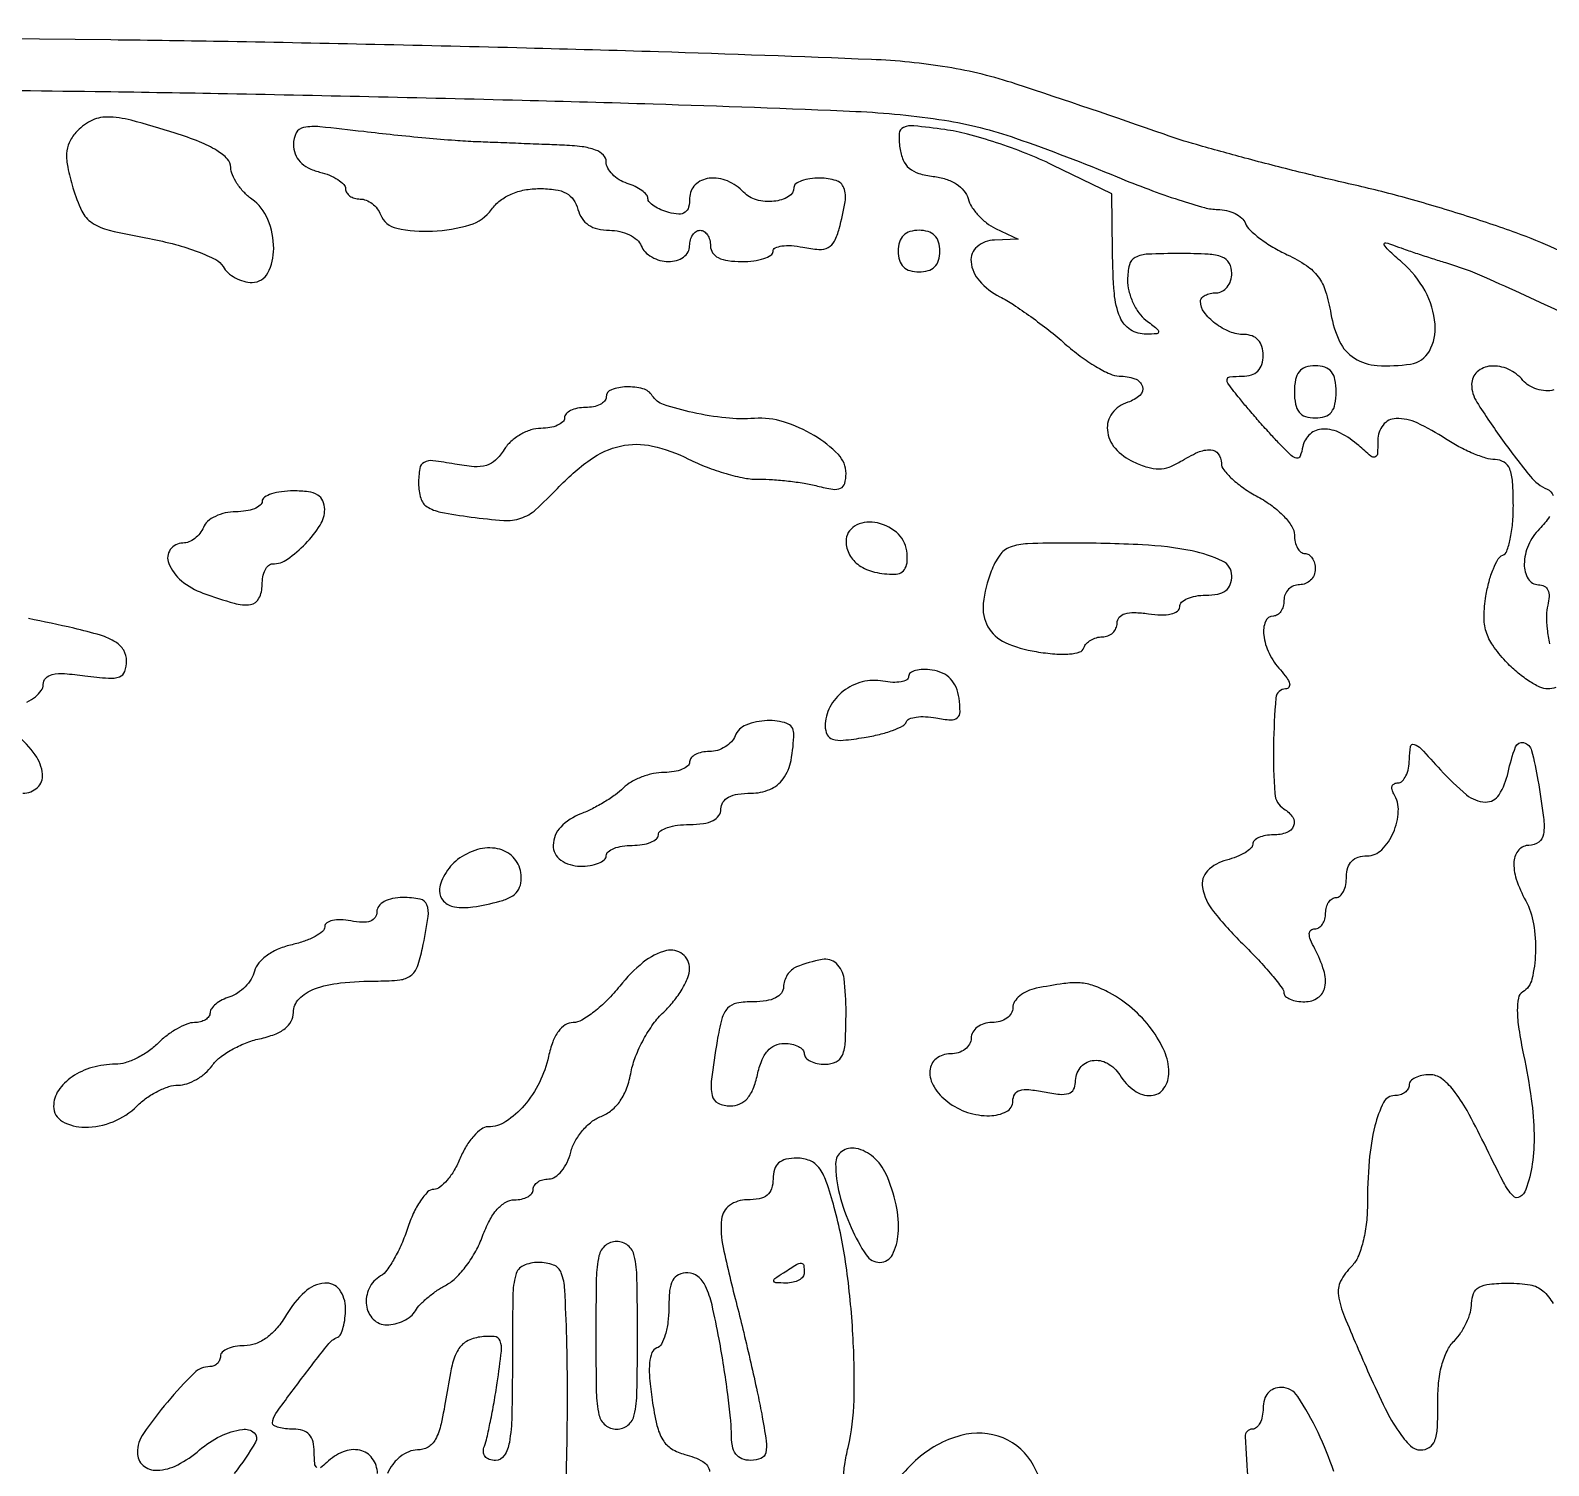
# Model space of a CAD drawing. Extents: x 0 to 525, y 1 to 407.
# Drawn here: x 233.8 to 379.4, y 153.5 to 291.2 of the extents above; entities that cross this region are included whole.
import ezdxf

# ---------------------------------------------------------------- set-up
doc = ezdxf.new("R2010")
doc.units = 0

msp = doc.modelspace()

# ---------------------------------------------------------------- linework, layer by layer
for points in [[(387.405308, 266.794392, -0.000059), (383.391954, 268.65195, -0.000098), (380, 270.223187, 0.022364), (376.286139, 271.746628, 0.009445), (371.178125, 273.471527, 0.009323), (365.643577, 275.111814, 0.01202), (360.5, 276.400227, -0.00521), (355.465707, 277.588636, -0.004651), (350.2625, 278.925767, -0.004669), (345.60887, 280.214587, -0.014421), (342.5, 281.204807, 0.004712), (328.308874, 286.030314, 0.039206), (321.715152, 287.643746, 0.030393), (314.440123, 288.379844, 0.002143), (294, 289.11162, 0.001461), (281.339931, 289.47353, 0.000971), (266.821875, 289.817888, 0.000978), (252.730026, 290.097179, 0.001912), (241.5, 290.254837), (217.5, 290.5)], [(223.452044, 285.587777, 0.001685), (240, 285.318197, -0.001513), (251.778953, 285.130361, -0.000825), (266.234375, 284.832234, -0.000822), (280.927007, 284.480801, -0.001306), (293.5, 284.126516, -0.003155), (312.929268, 283.405501, -0.02819), (321.427321, 282.554854, -0.0449), (328.25315, 280.841918, -0.014506), (338, 277.121656, 0.009217), (341.028615, 275.928817, 0.011004), (343.926385, 274.920822, 0.009843), (346.393736, 274.176283, 0.06805), (347.643011, 274.003429, -0.05801), (348.50086, 273.902174, -0.058898), (349.307841, 273.606653, -0.064932), (349.94606, 273.171539, -0.119648), (350.301181, 272.657518, 0.114099), (350.72285, 272.032651, 0.026995), (351.694573, 271.220831, 0.026403), (352.941762, 270.38719, 0.023342), (354.321229, 269.651857, -0.03568), (356.162607, 268.611215, -0.087469), (357.285959, 267.543058, -0.085013), (357.994584, 266.13574, -0.032381), (358.501487, 263.991197, 0.068303), (359.333608, 261.33659, 0.142921), (360.754875, 259.72937, 0.12746), (362.941103, 259.030867, 0.049117), (366.148287, 259.16712, 0.236587), (367.951274, 260.414542, 0.147277), (368.49471, 262.983461, 0.104233), (367.534412, 266.181654, 0.089398), (365.326945, 268.924117, -0.007482), (364.025872, 270.087779, -0.091265), (363.626214, 270.61999, -0.618414), (363.75982, 270.797346, -0.04876), (364.5, 270.584529, 0.009151), (365.476712, 270.217885, 0.003922), (366.79375, 269.762402, 0.003879), (368.205044, 269.298846, 0.005105), (369.5, 268.89913, -0.0324), (373.21729, 267.525507, -0.004148), (380.966651, 263.999286, -0.005205)], [(380.072501, 228.147848, -0.096384), (379.312651, 228, -0.112808), (378.538007, 228.177025, -0.033071), (377.469199, 228.782547, -0.031385), (376.321977, 229.644432, -0.029088), (375.26044, 230.663989, -0.034129), (374.028846, 232.189555, -0.079466), (373.388643, 233.506971, -0.079562), (373.191704, 234.957348, -0.034275), (373.372193, 236.90613, -0.02454), (373.669461, 238.301203, -0.032385), (374.082955, 239.533425, -0.033883), (374.543911, 240.472647, -0.183276), (374.976424, 240.825475, 0.231288), (375.374458, 241.216357, 0.032005), (375.699324, 242.363837, 0.031287), (375.925452, 243.866645, 0.021702), (376, 245.583333, 0.015603), (375.928495, 247.874081, 0.078745), (375.65057, 249.119422, 0.162638), (375.109646, 249.762686, 0.137198), (374.25, 250.006589, -0.074786), (373.375367, 250.141516, -0.023752), (372.132812, 250.594872, -0.023115), (370.777037, 251.239061, -0.023796), (369.5, 252, 0.037247), (366.789328, 253.518001, 0.115478), (364.750648, 253.94422, 0.224749), (363.506976, 253.318738, 0.167196), (363, 251.845012, -0.015039), (362.960652, 250.537107, -0.321363), (362.729843, 250.252867, -0.245324), (362.327041, 250.340515, -0.010041), (361.171259, 251.345012, 0.0662), (359.426137, 252.547533, 0.122287), (357.758136, 252.934185, 0.176692), (356.498324, 252.452266, 0.167905), (355.811841, 251.261484, -0.041353), (355.554068, 250.340523, -0.355039), (355.211141, 250.138252, -0.156447), (354.694448, 250.394105, -0.009924), (353.488516, 251.611199, -0.00614), (352.600901, 252.566544, -0.003721), (351.572939, 253.717658, -0.003728), (350.569546, 254.875527, -0.006552), (349.759787, 255.849715, -0.007613), (348.667498, 257.242231, -0.193791), (348.542652, 257.698489, -0.357681), (348.804201, 257.951117, -0.020265), (350.009787, 258, 0.073012), (350.877, 258.127313, 0.12472), (351.501223, 258.501229, 0.124282), (351.873455, 259.128378, 0.072213), (352, 260, 0.071699), (351.879149, 260.838435, 0.112093), (351.525, 261.472222, 0.120036), (350.952652, 261.862992, 0.090275), (350.2, 262, -0.096503), (348.805514, 262.271675, -0.066662), (347.404453, 263.070059, -0.070561), (346.350864, 264.137576, -0.160852), (346, 265.2, -0.181063), (346.114323, 265.505352, -0.091341), (346.440625, 265.765, -0.071292), (346.926058, 265.940885, -0.051363), (347.5, 266, 0.124838), (348.072066, 266.145092, 0.100781), (348.559375, 266.553606, 0.090376), (348.88687, 267.164671, 0.078089), (349, 267.884615, 0.126642), (348.751714, 268.84916, 0.178473), (348.086735, 269.425, 0.078289), (346.741872, 269.703498, 0.011985), (344, 269.769231, 0.010283), (340.95114, 269.706521, 0.107008), (339.745173, 269.393012, 0.217664), (339.177851, 268.683676, 0.06157), (339, 267.244858, 0.060494), (339.129209, 266.180817, 0.046201), (339.514063, 265.071791, 0.047256), (340.079874, 264.085399, 0.076714), (340.75, 263.392046, -0.006842), (341.822075, 262.554858, -0.215958), (341.969635, 262.263459, -0.403678), (341.808262, 262.08094, -0.015166), (340.809017, 262.031803, -0.147326), (339.280379, 262.461032, -0.155088), (338.280119, 263.656372, -0.077594), (337.733624, 265.947223, -0.017376), (337.554217, 269.971292), (337.5, 275.5), (331.803628, 278.26178, 0.019266), (329.283174, 279.365986, 0.01421), (326.416805, 280.399211, 0.014406), (323.647582, 281.221778, 0.030938), (321.464668, 281.659897, 0.007889), (318.511334, 282.01732, 0.123933), (317.513957, 281.874785, 0.288669), (317.10333, 281.29982, 0.049674), (317.161039, 279.898117, 0.06412), (317.479756, 278.739662, 0.117838), (318.053823, 277.954198, 0.104624), (318.973642, 277.455786, 0.04359), (320.363863, 277.17259, -0.048542), (321.568601, 276.914753, -0.065479), (322.576669, 276.441874, -0.076341), (323.30781, 275.798311, -0.110662), (323.70066, 275.036675, 0.079257), (324.038442, 274.26785, 0.043386), (324.670111, 273.452036, 0.041873), (325.474113, 272.715662, 0.051866), (326.336798, 272.181764), (328.5, 271.135361), (326.25, 271.06768, 0.170365), (324.575878, 270.423044, 0.244028), (323.986921, 268.978123, 0.161927), (324.792297, 267.138832, 0.090072), (326.75, 265.627758, -0.025977), (328.049358, 264.867091, -0.010869), (329.720312, 263.715796, -0.010719), (331.458629, 262.40394, -0.01368), (333, 261.118051, 0.021616), (334.464044, 259.93556, 0.02439), (335.968601, 258.933797, 0.024648), (337.316678, 258.215859, 0.108075), (338.190983, 258.015973, -0.080757), (339.697423, 257.756438, -0.23471), (340.418337, 257.024703, -0.299818), (340.18488, 256.166843, -0.10417), (339.014521, 255.504609, 0.154171), (337.52426, 254.45578, 0.189498), (337.062403, 252.831558, 0.157134), (337.818781, 251.087614, 0.105974), (339.574094, 249.784287, 0.032896), (340.929801, 249.271271, 0.075334), (342.007926, 249.11317, 0.085645), (342.996545, 249.288631, 0.05298), (344.060525, 249.805726, -0.034389), (345.748197, 250.704819, -0.115095), (346.970975, 250.941969, -0.227706), (347.703573, 250.555535, -0.160771), (348, 249.657471, 0.170338), (348.224508, 249.017585, 0.037773), (349.028125, 248.155627, 0.035122), (350.160068, 247.250176, 0.027625), (351.5, 246.430067, -0.035015), (352.862897, 245.567987, -0.043376), (353.990538, 244.577575, -0.049338), (354.76077, 243.594925, -0.142505), (355, 242.772596, 0.05446), (355.074079, 242.094484, 0.074139), (355.29375, 241.5207, 0.093748), (355.618441, 241.135672, 0.172496), (356, 241, -0.148195), (356.381354, 240.884432, -0.098894), (356.70625, 240.559375, -0.082425), (356.925306, 240.073457, -0.064853), (357, 239.5, -0.099038), (356.885486, 238.927543, -0.097945), (356.559375, 238.440625, -0.097945), (356.072457, 238.114514, -0.099038), (355.5, 238, 0.099038), (354.927543, 237.885486, 0.097945), (354.440625, 237.559375, 0.097945), (354.114514, 237.072457, 0.099038), (354, 236.5, -0.064853), (353.925306, 235.926543, -0.082425), (353.70625, 235.440625, -0.098894), (353.381354, 235.115568, -0.148195), (353, 235, 0.305352), (352.224792, 234.477896, 0.128537), (352.054316, 233.170722, 0.082293), (352.576457, 231.422292, 0.070402), (353.654988, 229.828741, -0.027832), (354.260401, 229.079949, -0.089583), (354.535452, 228.504062, -0.231882), (354.469102, 228.156856, -0.235796), (354.154988, 228, 0.388778), (353.229386, 227.152141, 0.018537), (352.998192, 222.582139, 0.019784), (353.118652, 217.965533, 0.242485), (354, 216.5, -0.106542), (354.835804, 215.696237, -0.248207), (354.925046, 214.858081, -0.21455), (354.264012, 214.22017, -0.086441), (353, 214, 0.042643), (352.234324, 213.93458, 0.062301), (351.5875, 213.738095, 0.081793), (351.149179, 213.449305, 0.209225), (351, 213.108408, -0.208396), (350.831931, 212.722675, -0.050787), (350.265625, 212.294405, -0.043524), (349.457251, 211.894893, -0.031538), (348.5, 211.589356, 0.136365), (346.673783, 210.551084, 0.247317), (346.182472, 208.950745, 0.122196), (347.228712, 206.670798, 0.029822), (350.016827, 203.574245, -0.009768), (351.542809, 202.010331, -0.013943), (352.829943, 200.559558, -0.009817), (353.832055, 199.315721, -0.166141), (354, 198.824245, 0.221732), (354.147141, 198.508758, 0.076921), (354.5875, 198.242122, 0.058493), (355.23417, 198.060321, 0.039322), (356, 198, 0.151358), (357.263499, 198.391451, 0.197956), (357.918769, 199.393649, 0.122768), (357.828587, 200.999207, 0.04778), (356.964816, 203.065741, -0.024465), (356.545821, 203.950055, -0.098707), (356.429632, 204.532871, -0.223915), (356.585661, 204.863812, -0.174147), (356.964816, 205, 0.143424), (357.359575, 205.115614, 0.099557), (357.695915, 205.440625, 0.084069), (357.922536, 205.926627, 0.067246), (358, 206.5, -0.064853), (358.074694, 207.073457, -0.082425), (358.29375, 207.559375, -0.098894), (358.618646, 207.884432, -0.148195), (359, 208, 0.191087), (359.381882, 208.151477, 0.088204), (359.70625, 208.5875, 0.068025), (359.926307, 209.234582, 0.048028), (360, 210, -0.072175), (360.126265, 210.870152, -0.123728), (360.497618, 211.497596, -0.124577), (361.11936, 211.872238, -0.07374), (361.980948, 212, 0.199337), (363.381806, 212.581596, 0.094748), (364.496015, 214.228425, 0.089394), (364.967588, 216.264576, 0.151863), (364.535126, 217.943165, -0.076964), (364.364298, 218.34727, -0.154458), (364.384918, 218.689555, -0.186151), (364.58978, 218.916294, -0.117525), (364.940983, 219, 0.199103), (365.34792, 219.168734, 0.08373), (365.697525, 219.660937, 0.06443), (365.940209, 220.388768, 0.045064), (366.029313, 221.25, -0.037529), (366.137434, 222.474779, -0.461921), (366.490923, 222.687767, -0.122979), (367.13242, 222.27849, -0.005003), (369.015217, 220.25, 0.033922), (371.516745, 217.84937, 0.16612), (373.319458, 217.154791, 0.270311), (374.630706, 217.853305, 0.084479), (375.5, 220, -0.031695), (376.199979, 222.438177, -0.389152), (376.985635, 222.852824, -0.270806), (377.753827, 222.084401, -0.023132), (378.358152, 219.25, -0.007659), (378.894289, 215.665986, -0.067508), (378.891668, 214.06767, -0.20447), (378.433423, 213.302909, -0.158196), (377.5, 213, 0.213677), (376.512319, 212.557717, 0.168867), (376.05794, 211.465309, 0.095727), (376.283344, 209.75816, 0.043569), (377.18283, 207.684259, -0.083295), (377.937867, 205.480697, -0.049205), (378.120547, 202.698672, -0.04945), (377.786239, 200.172619, -0.199283), (376.896132, 198.935806, 0.209), (376.487097, 198.344484, 0.051842), (376.37939, 197.144208, 0.035221), (376.528907, 195.379161, 0.012657), (376.981266, 192.89653, -0.015896), (377.723069, 188.670325, -0.03153), (377.99119, 185.280249, -0.039326), (377.81366, 182.453687, -0.053294), (377.186554, 179.975267, -0.166893), (376.613893, 179.274378, -0.36309), (375.972892, 179.365735, -0.064351), (375.05335, 180.697994, -0.005485), (373.187941, 184.419638, 0.012749), (371.556376, 187.560021, 0.041005), (370.25357, 189.520089, 0.066692), (369.102896, 190.633682, 0.160312), (367.989741, 191, 0.048285), (367.228261, 190.926291, 0.068285), (366.584486, 190.70625, 0.088467), (366.150784, 190.381865, 0.190282), (366, 190, -0.136381), (365.894014, 189.61866, -0.100289), (365.596094, 189.29375, -0.086487), (365.150474, 189.075045, -0.071046), (364.625, 189, 0.284755), (363.552573, 188.335347, 0.054394), (362.724967, 186.085338, 0.040579), (362.174941, 182.734006, 0.020392), (362, 178.446429, -0.029307), (361.893697, 176.634385, -0.033946), (361.575726, 174.935845, -0.03727), (361.097713, 173.528513, -0.09616), (360.5, 172.642857, 0.076562), (359.436236, 171.191735, 0.16134), (359.216522, 169.828742, 0.0594), (359.80109, 167.786316, 0.004075), (362.178246, 162.25, 0.012252), (363.713853, 158.973066, 0.033203), (365.008678, 156.758623, 0.047287), (366.132097, 155.397434, 0.199147), (367.090363, 155, 0.139333), (367.936718, 155.24052, 0.165719), (368.46187, 155.878657, 0.078718), (368.717227, 157.119178, 0.015255), (368.752555, 159.414339, -0.026904), (368.829782, 161.41001, -0.040951), (369.130488, 163.117435, -0.048572), (369.638027, 164.493928, -0.083966), (370.34291, 165.485768, 0.050154), (370.977195, 166.261884, 0.038029), (371.51323, 167.222605, 0.03896), (371.880203, 168.212458, 0.069397), (372, 169.071429, -0.096124), (372.185233, 170.026034, -0.173744), (372.70831, 170.61363, -0.102857), (373.714017, 170.918542, -0.022349), (375.535537, 171, -0.039881), (377.620971, 170.833395, -0.137447), (378.840917, 170.270025, -0.099581), (379.804873, 169.044472, -0.015676)], [(379.889515, 256.681358, -0.078533), (379.108765, 256.603784, -0.060765), (378.266461, 256.756268, -0.061256), (377.49275, 257.104417, -0.083413), (376.914323, 257.603235, 0.113615), (375.50935, 258.675325, 0.12611), (373.831367, 258.971413, 0.166056), (372.525862, 258.411207, 0.212186), (372, 257.227844, 0.143049), (372.503027, 255.505595, 0.013835), (374.972606, 251.864732, 0.014944), (377.63927, 248.382726, 0.119213), (379.238774, 247.166667, -0.188104), (379.83238, 246.574008, -0.15264)], [(379.472346, 244.547014, -0.050175), (378.5, 243.357143, 0.094759), (377.439099, 241.794534, 0.097814), (377.045117, 239.968329, 0.139437), (377.418751, 238.561614, 0.264442), (378.40638, 238, -0.120777), (378.965229, 237.86301, -0.16778), (379.316611, 237.491495, -0.121159), (379.431143, 236.875903, -0.049687), (379.29781, 236.030824, 0.064081), (379.173446, 235.062949, 0.026933), (379.244488, 233.74979, 0.026106), (379.472833, 232.335726, 0.030792)], [(233.442348, 226.749812, 0.058671), (234.258946, 227.259188, 0.069096), (234.815201, 227.846912, 0.156233), (235, 228.423896, -0.192412), (235.245071, 229.037156, -0.151449), (235.874821, 229.389269, -0.069544), (237.041688, 229.471491, -0.016205), (239, 229.273174, 0.013424), (241.265968, 229.030966, 0.105771), (242.308211, 229.168413, 0.224374), (242.822417, 229.680483, 0.086727), (243, 230.696583, 0.13482), (242.720798, 231.713223, 0.121082), (241.953024, 232.493944, 0.065722), (240.49226, 233.148933, 0.015852), (237.92371, 233.828252, 0.008137), (233.601626, 234.752099, 0.058394)], [(233.04969, 218, 0.187427), (234.450265, 218.544125, 0.237173), (234.93811, 219.824837, 0.130557), (234.23615, 221.681658, 0.060037), (232.477264, 223.604049)], [(311.744832, 152.248438, -0.030132), (311.880685, 153.620178, -0.017349), (312.200316, 155.25, 0.05156), (312.769373, 159.766898, 0.019992), (312.65776, 166.078243, 0.020088), (312.010124, 172.677053, 0.031681), (310.872642, 178.25, 0.016789), (310.100612, 180.761253, 0.078669), (309.392972, 182.091636, 0.136367), (308.517326, 182.762674, 0.095996), (307.292595, 183, 0.053996), (306.239534, 182.885946, 0.126053), (305.536574, 182.531907, 0.14039), (305.135896, 181.912938, 0.07402), (305, 181, -0.07578), (304.857434, 180.064742, -0.149477), (304.4375, 179.45, -0.124434), (303.682766, 179.106468, -0.044917), (302.5, 179, 0.156121), (300.830536, 178.465701, 0.217516), (300.057984, 177.125606, 0.076869), (300.217346, 174.420422, 0.010318), (301.537504, 168.855267, -0.004245), (302.18715, 166.257569, -0.003078), (302.868175, 163.354391, -0.003108), (303.480774, 160.589501, -0.006783), (303.908399, 158.460922, -0.009774), (304.342824, 155.85429, -0.093801), (304.296382, 154.734732, -0.241198), (303.839255, 154.194066, -0.099217), (302.870895, 154, -0.089659), (302.007553, 154.156067, -0.150022), (301.427524, 154.602065, -0.11436), (301.100349, 155.398597, -0.040524), (301, 156.634703, 0.025943), (300.926273, 158.054695, 0.00646), (300.655475, 160.365268, 0.006585), (300.276124, 163.004501, 0.006571), (299.827148, 165.634703, 0.011108), (299.146425, 168.91807, 0.053498), (298.522578, 170.718591, 0.112013), (297.788405, 171.657708, 0.172732), (296.827148, 172, 0.1068), (295.946649, 171.809756, 0.165006), (295.383694, 171.282514, 0.098744), (295.083205, 170.29088, 0.024349), (295, 168.583333, -0.031358), (294.916126, 167.247279, -0.04181), (294.663996, 166.058311, -0.047698), (294.297137, 165.160363, -0.193841), (293.856157, 164.785386, 0.224379), (293.389697, 164.339192, 0.068988), (293.163361, 163.365504, 0.043808), (293.158795, 161.881828, 0.016093), (293.402933, 159.79872, 0.019511), (293.866651, 157.359503, 0.07894), (294.432566, 155.960693, 0.119798), (295.268584, 155.116363, 0.076645), (296.546777, 154.577616, -0.067581), (298.264933, 153.889644, -0.233614), (298.918821, 152.925565, -0.284027)], [(285.12136, 151.25, 0.005613), (285.222792, 154.550475, 0.003297), (285.273755, 158.5, 0.003297), (285.272624, 162.449544, 0.005617), (285.212832, 165.75, 0.005581), (285.025683, 170.367433, 0.076746), (284.685701, 172.003717, 0.218477), (283.941873, 172.743315, 0.088317), (282.5, 173, 0.109671), (281.04852, 172.677754, 0.22271), (280.315789, 171.8, 0.060999), (280.042917, 169.798163, 0.003407), (280, 163.5, -0.005146), (279.945997, 158.253306, -0.036763), (279.707711, 155.727919, -0.099064), (279.222144, 154.457414, -0.257543), (278.393011, 154, -0.079621), (277.785135, 154.097417, -0.147548), (277.37929, 154.381552, -0.160776), (277.21911, 154.822839, -0.099268), (277.312566, 155.372151, 0.035369), (277.558383, 156.179085, 0.006258), (277.892091, 157.725962, 0.006748), (278.23675, 159.552904, 0.006029), (278.546014, 161.458274, 0.007473), (278.951463, 164.468072, 0.12111), (278.827935, 165.474823, 0.294104), (278.26562, 165.889643, 0.051136), (276.88249, 165.836123, 0.089574), (275.611013, 165.41543, 0.138885), (274.789874, 164.612466, 0.076847), (274.220801, 163.132954, 0.014144), (273.679757, 160.25, -0.013827), (273.165205, 157.4986, -0.06903), (272.627558, 156.027411, -0.13873), (271.908328, 155.276594, -0.133582), (270.891502, 155, 0.099748), (270.068633, 154.834191, 0.067315), (269.240821, 154.346821, 0.06345), (268.525137, 153.619796, 0.067256), (268.031162, 152.75)], [(261.25, 153.308333, -0.201593), (261.043983, 153.705795, -0.02009), (261, 154.8, 0.058961), (260.882175, 155.795705, 0.126225), (260.522727, 156.475, 0.135844), (259.90153, 156.867014, 0.073359), (259, 157, -0.026799), (258.233642, 157.041105, -0.042263), (257.5875, 157.166475, -0.051768), (257.132212, 157.348094, -0.278855), (257, 157.566722, -0.158417), (257.303901, 158.501827, -0.004729), (259.784268, 161.847827, -0.005665), (262.297527, 165.094878, -0.121226), (263.25, 165.833333, 0.182175), (263.539674, 166.119108, 0.041405), (263.779688, 166.778646, 0.037653), (263.944995, 167.633662, 0.028936), (264, 168.583333, 0.15932), (263.411938, 170.382032, 0.266435), (261.998533, 171.009928, 0.161136), (260.083997, 170.149794, 0.074001), (258.340929, 168, -0.040185), (257.435187, 166.714764, -0.060022), (256.436923, 165.772255, -0.070033), (255.376344, 165.197067, -0.089513), (254.284392, 165, 0.041848), (253.409798, 164.926671, 0.061409), (252.67104, 164.70625, 0.080693), (252.169891, 164.382435, 0.212123), (252, 164, -0.100478), (251.92253, 163.618382, -0.098272), (251.702109, 163.29375, -0.097599), (251.372943, 163.07629, -0.097617), (250.985904, 163, 0.197943), (249.481722, 162.380231, 0.022149), (246.919528, 159.601274, 0.024133), (244.619553, 156.590139, 0.147885), (244.029313, 154.75, 0.22169), (244.577612, 153.520803, 0.191476), (245.922216, 153.050416, 0.109446), (247.902889, 153.577044, 0.059208), (250, 155, -0.063708), (251.995342, 156.327932, -0.080481), (254.110729, 156.980781, -0.215663), (255.225031, 156.653, -0.364548), (255.371439, 155.75, -0.029497), (253.323639, 152.739922, -0.037583)], [(358.774539, 152.926234, 0.034201), (357.272574, 156.677663, 0.032117), (355.317783, 160.144533, 0.252954), (353.75, 160.996252, 0.095607), (353.026564, 160.858251, 0.118528), (352.468281, 160.463818, 0.10895), (352.119217, 159.828963, 0.071539), (352, 159, -0.049749), (351.923662, 158.234665, -0.069737), (351.696132, 157.5875, -0.089897), (351.360482, 157.152007, -0.185806), (350.965557, 157, 0.425981), (350.283297, 156.289883, 0.013586), (350.580081, 151.878728, 0.019031)], [(333.912726, 146.442208, -0.017832), (329.968457, 153.509869, 0.180404), (327.074205, 156.155064, 0.163509), (323.015471, 156.396226, 0.120993), (318.666611, 153.988618, 0.08224), (315.181142, 149.5, -0.00487)], [(267.063386, 152.75, 0.152422), (266.567193, 154.195431, 0.183253), (265.36877, 154.972266, 0.1507), (263.757047, 154.832481, 0.100268), (262.2, 153.8, -0.043912), (261.595934, 153.293644, -0.338229)]]:
    msp.add_lwpolyline(points, format="xyb")
for points in [[(238.120577, 281.365621, 0.074605), (237.49462, 280.401077, 0.0945), (237.244306, 279.370506, 0.065634), (237.352137, 278.046192, 0.019696), (237.857084, 276.082673, 0.036895), (238.710479, 273.84838, 0.137002), (239.684712, 272.71703, 0.090204), (241.325645, 272.008408, 0.010965), (245.18327, 271.203111, -0.018762), (247.673649, 270.642583, -0.025911), (249.854836, 269.942161, -0.026372), (251.544186, 269.197327, -0.149243), (252.246453, 268.524097, 0.084537), (252.716945, 267.940943, 0.056375), (253.421736, 267.447703, 0.055085), (254.240398, 267.113169, 0.06958), (255.04969, 267, 0.279924), (256.541066, 267.905932, 0.121912), (257.105443, 270.248513, 0.096134), (256.545547, 273.040822, 0.140082), (255, 275, -0.047246), (254.234842, 275.669668, -0.043839), (253.5875, 276.487079, -0.046776), (253.143288, 277.322498, -0.099128), (253, 278.038137, 0.195527), (252.675147, 278.837088, 0.061964), (251.650721, 279.656495, 0.043043), (249.996466, 280.486127, 0.018367), (247.662108, 281.317378, 0.011001), (243.422434, 282.551964, 0.064164), (241.122909, 282.860106, 0.122219), (239.539749, 282.47574, 0.091455)], [(259, 280.246503, 0.089168), (259.164418, 279.33188, 0.100134), (259.635215, 278.573102, 0.088292), (260.419207, 277.98971, 0.054479), (261.5, 277.589356, -0.034719), (262.457085, 277.277157, -0.046776), (263.265625, 276.858059, -0.05533), (263.827615, 276.401511, -0.196992), (264, 275.980948, 0.140685), (264.107378, 275.606875, 0.099878), (264.409197, 275.288153, 0.085011), (264.86058, 275.073486, 0.068684), (265.393011, 275, -0.096313), (265.968559, 274.888097, -0.06686), (266.545909, 274.559375, -0.064359), (267.037471, 274.073431, -0.074185), (267.361626, 273.5, 0.255434), (268.906333, 272.187737, 0.062835), (272.345461, 271.917073, 0.060891), (275.929155, 272.527065, 0.165498), (278, 274, -0.072614), (278.81923, 274.845706, -0.06171), (279.890764, 275.477953, -0.056818), (281.170512, 275.868622, -0.045725), (282.604128, 276, -0.034691), (284.130015, 275.894003, -0.089859), (285.173566, 275.550559, -0.117802), (285.861931, 274.932412, -0.087419), (286.289749, 274, 0.082786), (286.67778, 273.133358, 0.099856), (287.307257, 272.503658, 0.090445), (288.184658, 272.126348, 0.056491), (289.299392, 272, -0.055966), (290.293167, 271.888415, -0.058029), (291.224658, 271.559375, -0.064447), (291.958492, 271.074172, -0.12349), (292.361626, 270.5, 0.104363), (292.732868, 269.926359, 0.06668), (293.364866, 269.440625, 0.06271), (294.149006, 269.111994, 0.068006), (294.968615, 269, 0.070174), (295.75506, 269.110922, 0.089187), (296.411436, 269.434603, 0.103496), (296.845225, 269.920798, 0.131307), (297, 270.5, -0.064853), (297.074694, 271.073457, -0.082425), (297.29375, 271.559375, -0.098894), (297.618646, 271.884432, -0.148195), (298, 272, -0.148195), (298.381354, 271.884432, -0.098894), (298.70625, 271.559375, -0.082425), (298.925306, 271.073457, -0.064853), (299, 270.5, 0.152103), (299.202091, 269.851045, 0.12651), (299.75, 269.375, 0.082504), (300.677925, 269.088963, 0.033607), (302, 269, 0.030819), (303.149301, 269.070907, 0.047785), (304.11875, 269.286406, 0.060981), (304.792049, 269.600134, 0.258791), (305, 269.975, -0.288435), (305.209361, 270.307731, -0.076985), (305.836277, 270.497461, -0.053472), (306.758362, 270.52824, -0.03099), (307.858102, 270.37838, 0.03133), (309.404294, 270.168751, 0.1366), (310.301115, 270.34999, 0.161841), (310.890651, 270.94715, 0.049161), (311.344447, 272.15338, 0.021511), (311.919246, 274.741141, 0.135622), (311.793555, 276.073762, 0.232155), (311.047204, 276.770355, 0.073808), (309.5, 277, 0.033571), (308.542393, 276.935631, 0.0514), (307.734375, 276.74051, 0.066691), (307.177532, 276.455662, 0.245982), (307, 276.116631, -0.269037), (306.483529, 275.226255, -0.106214), (305.083445, 274.781002, -0.088969), (303.408057, 274.917345, -0.141117), (302.181045, 275.651274, 0.106277), (300.631465, 276.728956, 0.126452), (298.873633, 276.984473, 0.167002), (297.535633, 276.357556, 0.203146), (297, 275.09362, -0.060551), (296.893154, 274.214569, -0.182942), (296.55631, 273.726188, -0.167579), (295.957021, 273.55836, -0.049229), (295, 273.710251, -0.035906), (294.234394, 273.970404, -0.047691), (293.5875, 274.319322, -0.056409), (293.138871, 274.69924, -0.191138), (293, 275.049244, 0.18528), (292.862812, 275.406751, 0.052656), (292.4125, 275.811996, 0.045356), (291.765594, 276.197055, 0.034745), (291, 276.5, -0.06077), (290.235286, 276.849532, -0.063046), (289.5875, 277.36914, -0.069989), (289.148573, 277.972302, -0.122947), (289, 278.567388, 0.200591), (288.728831, 279.216115, 0.105148), (287.979284, 279.695932, 0.060042), (286.687245, 280.012043, 0.020213), (284.75, 280.16655, -0.000001), (282.832576, 280.241696, -0.000001), (280.573438, 280.330246, -0.000001), (278.338037, 280.417873, -0.000002), (276.5, 280.489933, -0.0093), (274.502475, 280.605494, -0.003436), (271.692187, 280.840018, -0.003404), (268.627476, 281.138043, -0.004092), (265.75, 281.461478, 0.005267), (261.541751, 281.924488, 0.069396), (259.98106, 281.862779, 0.231613), (259.268924, 281.339955, 0.121165)], [(317, 270, 0.072254), (317.126841, 269.126841, 0.124864), (317.5, 268.5, 0.124864), (318.126841, 268.126841, 0.072254), (319, 268, 0.072254), (319.873159, 268.126841, 0.124864), (320.5, 268.5, 0.124864), (320.873159, 269.126841, 0.072254), (321, 270, 0.072254), (320.873159, 270.873159, 0.124864), (320.5, 271.5, 0.124864), (319.873159, 271.873159, 0.072254), (319, 272, 0.072254), (318.126841, 271.873159, 0.124864), (317.5, 271.5, 0.124864), (317.126841, 270.873159, 0.072254)], [(355, 256.5, 0.044917), (355.106468, 255.317234, 0.124434), (355.45, 254.5625, 0.149477), (356.064742, 254.142566, 0.07578), (357, 254, 0.07578), (357.935258, 254.142566, 0.149477), (358.55, 254.5625, 0.124434), (358.893532, 255.317234, 0.044917), (359, 256.5, 0.044917), (358.893532, 257.682766, 0.124434), (358.55, 258.4375, 0.149477), (357.935258, 258.857434, 0.07578), (357, 259, 0.07578), (356.064742, 258.857434, 0.149477), (355.45, 258.4375, 0.124434), (355.106468, 257.682766, 0.044917)], [(289, 256, -0.191087), (288.848523, 255.618118, -0.088204), (288.4125, 255.29375, -0.068025), (287.765418, 255.073693, -0.048028), (287, 255, 0.048028), (286.234582, 254.926307, 0.068025), (285.5875, 254.70625, 0.088204), (285.151477, 254.381882, 0.191087), (285, 254, -0.210376), (284.831662, 253.617619, -0.081358), (284.336286, 253.29375, -0.061946), (283.605568, 253.073356, -0.042325), (282.740547, 253, 0.078019), (281.781949, 252.849507, 0.053057), (280.770728, 252.401003, 0.052423), (279.862098, 251.740978, 0.070008), (279.207631, 250.960862, -0.061645), (278.393323, 249.956721, -0.120912), (277.508586, 249.443524, -0.092015), (276.321341, 249.322655, -0.025853), (274.467084, 249.572153, 0.015318), (272.380726, 249.89775, 0.155779), (271.529713, 249.738582, 0.234918), (271.111119, 249.146445, 0.038491), (271, 247.705129, 0.072298), (271.204279, 246.299757, 0.180625), (271.819166, 245.484308, 0.095399), (273.111933, 244.972316, 0.012548), (276.038437, 244.494714, 0.017206), (279.167196, 244.173615, 0.097237), (280.823409, 244.383415, 0.103394), (282.22953, 245.199602, 0.020674), (284.316511, 247.236768, -0.04739), (287.456154, 249.990189, -0.101635), (290.380772, 251.30562, -0.110569), (293.42236, 251.305168, -0.062921), (296.898752, 250.051653, 0.026495), (298.599376, 249.294717, 0.021662), (300.48793, 248.66369, 0.022188), (302.279628, 248.235123, 0.052293), (303.647081, 248.117334, -0.020956), (304.938734, 248.087181, -0.012508), (306.469768, 247.948611, -0.012512), (307.990495, 247.733846, -0.021134), (309.25, 247.468575, 0.022763), (310.726225, 247.162677, 0.14348), (311.480628, 247.258398, 0.228214), (311.874543, 247.715922, 0.065615), (312, 248.667815, 0.19574), (311.261742, 250.481372, 0.064006), (308.954223, 252.308658, 0.060495), (305.999272, 253.632128, 0.09301), (303.22293, 253.952152, -0.044105), (300.469976, 254.000134, -0.028246), (297.312131, 254.516415, -0.023919), (294.495098, 255.285034, -0.17759), (293.420174, 256.129162, 0.192315), (292.520743, 256.794966, 0.071736), (290.930641, 256.977051, 0.080257), (289.490606, 256.701023, 0.315164)], [(256, 246, -0.228458), (255.815358, 245.616987, -0.074175), (255.256406, 245.29375, -0.056489), (254.438017, 245.073089, -0.037645), (253.468615, 245, 0.055002), (252.457712, 244.888458, 0.057561), (251.511741, 244.559375, 0.06413), (250.767801, 244.074238, 0.125259), (250.361626, 243.5, -0.074185), (250.037471, 242.926569, -0.064359), (249.545909, 242.440625, -0.06686), (248.968559, 242.111903, -0.096313), (248.393011, 242, 0.244309), (247.191853, 241.375838, 0.253835), (247.038763, 240.052417, 0.125224), (248.26507, 238.374578, 0.086091), (250.320998, 237.200888, 0.015926), (253.325722, 236.221378, 0.106165), (254.886626, 236.109204, 0.2484), (255.696601, 236.695735, 0.114778), (256, 238, -0.047458), (256.072817, 238.765446, -0.067446), (256.290392, 239.4125, -0.087607), (256.611013, 239.848718, -0.192889), (256.988569, 240, 0.153295), (258.430273, 240.452649, 0.049428), (260.152801, 241.924903, 0.049504), (261.562025, 243.718815, 0.142693), (262, 245.222241, 0.106261), (261.822213, 246.049354, 0.154306), (261.328121, 246.601853, 0.102502), (260.43221, 246.909386, 0.031603), (259, 247, 0.031626), (257.850749, 246.927234, 0.048861), (256.88125, 246.70625, 0.06271), (256.209557, 246.384262, 0.254951)], [(312, 242.173411, 0.126161), (312.333221, 240.873819, 0.118065), (313.256143, 239.857013, 0.094364), (314.732945, 239.214187, 0.055652), (316.651338, 239, 0.124075), (317.263934, 239.154393, 0.150656), (317.677724, 239.574388, 0.10875), (317.866082, 240.276095, 0.046703), (317.819551, 241.25, 0.185308), (316.827824, 243.033261, 0.135683), (314.746844, 243.980298, 0.174426), (312.822432, 243.614154, 0.265326)], [(325.91979, 239.289033, 0.06176), (325.165568, 236.206443, 0.157653), (325.608556, 233.976939, 0.161579), (327.261151, 232.46331, 0.06574), (330.220039, 231.580805, 0.018891), (332.032715, 231.360788, 0.040855), (333.436101, 231.358902, 0.056326), (334.408219, 231.548738, 0.240391), (334.816942, 231.950827, -0.108649), (335.056406, 232.351949, -0.070159), (335.480081, 232.691805, -0.065441), (336.015627, 232.921567, -0.068752), (336.583333, 233, 0.092542), (337.124131, 233.100958, 0.096179), (337.583854, 233.38975, 0.099316), (337.891523, 233.82057, 0.105938), (338, 234.326807, -0.178073), (338.202668, 234.877821, -0.14566), (338.732303, 235.22226, -0.081358), (339.648726, 235.33738, -0.02709), (341, 235.213308, 0.029763), (342.223751, 235.107534, 0.061942), (343.175304, 235.20014, 0.09802), (343.782621, 235.468557, 0.244511), (344, 235.886501, -0.209367), (344.186448, 236.312248, -0.081739), (344.734375, 236.67291, -0.062258), (345.542903, 236.9183, -0.042604), (346.5, 237, 0.045158), (347.651699, 237.10423, 0.115558), (348.414713, 237.436408, 0.145051), (348.848431, 238.016503, 0.08871), (349, 238.864076, 0.290438), (348.10463, 240.275465, 0.060716), (345.190801, 241.237416, 0.037243), (340.423029, 241.827463, 0.01217), (333.335678, 242, 0.008757), (329.413116, 241.931292, 0.079024), (327.733628, 241.603502, 0.154218), (326.735952, 240.834786, 0.061315)], [(318, 229.208223, -0.268094), (317.814944, 228.887895, -0.08477), (317.276759, 228.689046, -0.058596), (316.481399, 228.635093, -0.034903), (315.537903, 228.748003, 0.110631), (313.560282, 228.685724, 0.102662), (311.737651, 227.790739, 0.105414), (310.456806, 226.269084, 0.123022), (310, 224.440586, 0.114403), (310.191744, 223.613532, 0.210661), (310.710396, 223.17675, 0.096445), (311.732672, 223.082052, 0.015239), (313.742141, 223.345581, 0.020163), (315.196741, 223.642253, 0.02782), (316.471022, 224.032444, 0.027182), (317.449636, 224.454428, 0.19948), (317.777028, 224.831083, -0.223069), (318.066289, 225.134996, -0.058762), (318.733464, 225.308025, -0.047983), (319.623179, 225.344055, -0.033378), (320.621894, 225.22145, 0.02665), (322.040629, 225.027886, 0.200127), (322.672325, 225.232136, 0.221495), (322.934846, 225.808982, 0.032914), (322.837007, 227.11679, 0.063804), (322.547097, 228.172883, 0.092304), (322.018545, 228.980626, 0.095145), (321.248342, 229.527647, 0.071813), (320.25, 229.819551, 0.03891), (319.388103, 229.87418, 0.062786), (318.660937, 229.771788, 0.088822), (318.170582, 229.539454, 0.242371)], [(301.361626, 223.5, -0.098143), (301.000393, 222.926463, -0.066864), (300.399034, 222.440625, -0.064008), (299.659707, 222.112085, -0.07271), (298.893011, 222, 0.050854), (298.168668, 221.926137, 0.070807), (297.556072, 221.70625, 0.0909), (297.144157, 221.381715, 0.182536), (297, 221, -0.22187), (296.821359, 220.617236, -0.076865), (296.286607, 220.29375, -0.058452), (295.501367, 220.073182, -0.039287), (294.571429, 220, 0.0527), (293.531869, 219.890125, 0.038418), (292.416765, 219.560515, 0.039092), (291.396234, 219.077141, 0.066324), (290.646739, 218.503882, -0.040202), (289.890412, 217.860295, -0.01961), (288.833609, 217.159629, -0.019312), (287.67084, 216.512838, -0.026429), (286.575311, 216.028633, 0.109116), (284.638201, 214.757583, 0.191739), (283.913655, 213.014071, 0.249281), (284.647827, 211.581646, 0.153326), (286.5, 211, 0.038131), (287.457356, 211.073116, 0.057076), (288.265625, 211.29375, 0.074992), (288.817169, 211.617064, 0.226478), (289, 212, -0.226478), (289.182831, 212.382936, -0.074992), (289.734375, 212.70625, -0.057076), (290.542644, 212.926884, -0.038131), (291.5, 213, 0.038131), (292.457356, 213.073116, 0.057076), (293.265625, 213.29375, 0.074992), (293.817169, 213.617064, 0.226478), (294, 214, -0.254951), (294.209557, 214.384262, -0.06271), (294.88125, 214.70625, -0.048861), (295.850749, 214.927234, -0.031626), (297, 215, 0.033607), (298.322075, 215.088963, 0.082504), (299.25, 215.375, 0.12651), (299.797909, 215.851045, 0.152103), (300, 216.5, -0.149326), (300.196452, 217.143127, -0.125192), (300.730561, 217.619944, -0.083999), (301.626644, 217.909052, -0.036137), (302.883369, 218, 0.099635), (304.687702, 218.363156, 0.139341), (305.965903, 219.384433, 0.107772), (306.724096, 221.152757, 0.044884), (306.986345, 223.75, 0.323411), (306.317155, 224.698016, 0.094016), (304.441142, 224.968251, 0.081345), (302.398701, 224.539853, 0.211916)], [(274.75, 211.629751, 0.052048), (274.08044, 210.991885, 0.044054), (273.514063, 210.194468, 0.046099), (273.126614, 209.365888, 0.086531), (273, 208.639757, 0.196948), (273.406381, 207.64808, 0.157023), (274.439748, 207.108185, 0.081714), (276.217666, 207.095941, 0.026386), (278.802469, 207.644007, 0.054974), (279.841975, 208.049033, 0.115068), (280.496196, 208.611926, 0.124115), (280.804736, 209.375094, 0.069856), (280.802469, 210.380352, 0.15979), (280.070013, 211.863781, 0.149009), (278.580505, 212.676364, 0.122908), (276.647723, 212.597036, 0.093156)], [(267, 206.638672, -0.150112), (266.829022, 206.082006, -0.160129), (266.378654, 205.734464, -0.097718), (265.608959, 205.622182, -0.034745), (264.5, 205.755249, 0.038446), (263.542171, 205.863005, 0.063896), (262.734375, 205.788115, 0.092954), (262.191525, 205.555113, 0.250018), (262, 205.196032, -0.220976), (261.793015, 204.75056, -0.049182), (261.083098, 204.26218, -0.042236), (260.073979, 203.81168, -0.029822), (258.878631, 203.473343, 0.045306), (257.600596, 203.068522, 0.054371), (256.497743, 202.457495, 0.061982), (255.684164, 201.717036, 0.113694), (255.270661, 200.927007, -0.075688), (254.944736, 200.170644, -0.052641), (254.371215, 199.43644, -0.052322), (253.651908, 198.833126, -0.071633), (252.892029, 198.465731, 0.04197), (252.168033, 198.167094, 0.051515), (251.555784, 197.767669, 0.060168), (251.134863, 197.333245, 0.163797), (251, 196.932612, -0.15811), (250.884635, 196.576906, -0.097128), (250.559375, 196.273955, -0.079016), (250.073619, 196.069412, -0.060283), (249.5, 196, 0.095343), (248.785434, 195.862493, 0.034745), (247.853125, 195.4125, 0.032922), (246.876005, 194.765364, 0.033666), (246, 194, -0.045131), (245.082353, 193.23458, -0.036976), (243.980688, 192.5875, -0.038367), (242.869781, 192.143193, -0.076088), (241.934259, 192, 0.068352), (239.6993, 191.693038, 0.081223), (237.770076, 190.796382, 0.095733), (236.462529, 189.481884, 0.149055), (236, 187.964816, 0.269937), (236.842363, 186.518212, 0.130885), (238.985338, 185.957547, 0.094904), (241.722402, 186.494277, 0.10097), (244, 188, -0.04272), (244.908675, 188.765383, -0.036326), (245.983343, 189.4125, -0.037898), (247.055258, 189.857662, -0.079633), (247.943296, 190, 0.080839), (248.783083, 190.136668, 0.049655), (249.699606, 190.548033, 0.048304), (250.549635, 191.151856, 0.06148), (251.193341, 191.865645, -0.075792), (251.925441, 192.632359, -0.035537), (253.070907, 193.392939, -0.034173), (254.409959, 194.034474, -0.040588), (255.750045, 194.445101, 0.034604), (257.196482, 194.869475, 0.076286), (258.200671, 195.427022, 0.105499), (258.789833, 196.124435, 0.12343), (259, 196.962824, -0.197175), (259.536858, 198.271268, -0.109392), (261.008737, 199.22337, -0.064511), (263.504661, 199.800949, -0.023704), (267.125, 199.986345, 0.025144), (269.207327, 200.098992, 0.133735), (270.260451, 200.507718, 0.150723), (270.894529, 201.367406, 0.034741), (271.375, 203.125, 0.009928), (271.922874, 206.178429, 0.131973), (271.804468, 207.304714, 0.26073), (271.150675, 207.848194, 0.045886), (269.5, 208, 0.048656), (268.511299, 207.903559, 0.076188), (267.70911, 207.613867, 0.100731), (267.186648, 207.17432, 0.169236)], [(290.292632, 199.500029, -0.026796), (289.100842, 198.160337, -0.031297), (287.829613, 197.028167, -0.032847), (286.655089, 196.225736, -0.134215), (285.829455, 196.000029, 0.142135), (285.073715, 195.780751, 0.094443), (284.410965, 195.159483, 0.069142), (283.866227, 194.141397, 0.035587), (283.462969, 192.75, -0.062586), (282.592792, 190.258068, -0.062296), (281.132089, 188.054612, -0.069817), (279.382194, 186.515004, -0.146574), (277.663134, 186, 0.16051), (277.030755, 185.791625, 0.052098), (276.294885, 185.11875, 0.045714), (275.580275, 184.148095, 0.037657), (275, 183, -0.034521), (274.428639, 181.851731, -0.043167), (273.740179, 180.88125, -0.048948), (273.041789, 180.204461, -0.169566), (272.456232, 180, 0.202355), (271.874121, 179.754355, 0.045144), (271.179232, 178.898438, 0.039981), (270.49813, 177.685883, 0.029403), (269.936113, 176.25, -0.024068), (269.369577, 174.755827, -0.026233), (268.676123, 173.366654, -0.026961), (267.962169, 172.251208, -0.104253), (267.358561, 171.70031, 0.149751), (266.264743, 170.505951, 0.143328), (266.003477, 168.881614, 0.165927), (266.660172, 167.536243, 0.199548), (267.95031, 167, 0.062157), (268.755649, 167.100503, 0.052352), (269.562625, 167.397742, 0.054617), (270.250943, 167.835685, 0.090632), (270.70031, 168.354015, -0.059946), (271.15965, 168.954211, -0.025133), (271.907086, 169.647119, -0.024428), (272.790147, 170.316278, -0.029115), (273.685515, 170.854688, 0.077253), (274.614028, 171.542235, 0.035104), (275.600739, 172.692442, 0.033692), (276.491091, 174.076945, 0.039311), (277.136404, 175.500673, -0.033296), (277.789456, 176.988774, -0.059856), (278.540894, 178.087909, -0.078531), (279.355613, 178.766941, -0.135335), (280.200888, 179, 0.053623), (280.889181, 179.074029, 0.073387), (281.471511, 179.29375, 0.093142), (281.862438, 179.61841, 0.174745), (282, 180, -0.14642), (282.114121, 180.381348, -0.099156), (282.435028, 180.70625, -0.083036), (282.914805, 180.925255, -0.065727), (283.480948, 181, 0.1507), (284.095306, 181.18947, 0.070558), (284.71656, 181.755797, 0.060301), (285.250788, 182.588752, 0.051024), (285.607659, 183.572926, -0.065001), (286.020916, 184.620567, -0.048952), (286.724212, 185.641171, -0.049804), (287.593724, 186.484431, -0.076958), (288.501873, 187.000712, 0.081267), (289.520502, 187.591401, 0.072135), (290.346519, 188.497676, 0.062387), (290.970699, 189.725034, 0.040124), (291.390471, 191.267854, -0.047669), (291.816319, 192.74482, -0.030528), (292.572454, 194.363464, -0.030581), (293.516804, 195.872414, -0.049106), (294.51531, 197.014383, 0.035104), (295.466124, 198.042347, 0.03447), (296.270122, 199.199239, 0.036533), (296.828429, 200.310999, 0.098406), (297, 201.174314, 0.231778), (296.313325, 202.576053, 0.23003), (294.781271, 202.898717, 0.110285), (292.549951, 201.781231, 0.053389)], [(307.25, 201.337719, 0.087674), (306.772091, 201.039141, 0.065245), (306.367188, 200.565351, 0.064399), (306.093368, 199.995939, 0.080074), (306, 199.416667, -0.166414), (305.797841, 198.82609, -0.113621), (305.243678, 198.373439, -0.077497), (304.341824, 198.09055, -0.037335), (303.130842, 198, 0.045009), (301.528656, 197.855482, 0.16177), (300.640026, 197.36924, 0.124728), (300.088665, 196.362815, 0.022304), (299.641848, 194.25, 0.008245), (299.093807, 190.55685, 0.083351), (299.148762, 189.008978, 0.234399), (299.722742, 188.2729, 0.112476), (300.920545, 188, 0.105113), (301.81529, 188.190199, 0.11088), (302.535654, 188.726286, 0.084727), (303.091356, 189.650993, 0.038986), (303.5, 191, -0.038986), (303.908644, 192.349007, -0.084727), (304.464346, 193.273714, -0.11088), (305.18471, 193.809801, -0.105113), (306.079455, 194, -0.050096), (306.814369, 193.926183, -0.070075), (307.43584, 193.70625, -0.090218), (307.853939, 193.381756, -0.18477), (308, 193, 0.191087), (308.151477, 192.618118, 0.088204), (308.5875, 192.29375, 0.068025), (309.234582, 192.073693, 0.048028), (310, 192, 0.110458), (311.046013, 192.233935, 0.189791), (311.65, 192.875, 0.083766), (311.935058, 194.190675, 0.011557), (312, 197, 0.028939), (311.813577, 200.218291, 0.180681), (311.074332, 201.662032, 0.235185), (309.704005, 202.053239, 0.049952)], [(330.25, 199.294267, 0.058152), (329.389611, 199.022023, 0.067395), (328.660937, 198.568006, 0.078312), (328.168558, 198.009654, 0.142551), (328, 197.430449, -0.138599), (327.845831, 196.884964, -0.100092), (327.4125, 196.420194, -0.085727), (326.764381, 196.10725, -0.069813), (326, 196, 0.072314), (325.230589, 195.888136, 0.08892), (324.583333, 195.5625, 0.10214), (324.153209, 195.075754, 0.130775), (324, 194.5, -0.130775), (323.846791, 193.924246, -0.10214), (323.416667, 193.4375, -0.08892), (322.769411, 193.111864, -0.072314), (322, 193, 0.167548), (320.64358, 192.532341, 0.21643), (320.041792, 191.377785, 0.154534), (320.44291, 189.822724, 0.090851), (321.75, 188.392046, 0.082483), (323.653522, 187.389626, 0.083541), (325.770365, 187.062281, 0.116235), (327.384709, 187.465396, 0.280708), (328, 188.475, -0.135864), (328.180922, 189.128527, -0.188913), (328.65678, 189.495727, -0.097725), (329.534153, 189.573988, -0.022886), (331, 189.35, 0.022635), (332.483727, 189.122518, 0.101301), (333.354746, 189.205552, 0.194412), (333.82362, 189.585479, 0.127122), (334, 190.268011, -0.160777), (334.455448, 191.647793, -0.194643), (335.610078, 192.353584, -0.16974), (337.062704, 192.101105, -0.126718), (338.249522, 190.972059, 0.097926), (339.65547, 189.473362, 0.171899), (341.269557, 189.006396, 0.230494), (342.493011, 189.693845, 0.156402), (342.966731, 191.25, 0.100064), (342.532397, 193.246125, 0.057299), (341.285327, 195.383409, 0.05337), (339.454029, 197.351941, 0.055924), (337.274337, 198.853179, 0.036215), (335.751271, 199.531509, 0.071091), (334.454911, 199.800583, 0.051532), (332.881489, 199.7372, 0.011761)], [(311, 182.484251, 0.062709), (311.371796, 179.531462, 0.042576), (312.489111, 176.32819, 0.04097), (313.93077, 173.705503, 0.251696), (315.243479, 173, 0.280516), (316.445424, 173.731925, 0.101965), (317.007195, 175.733543, 0.070857), (316.808016, 178.530754, 0.053792), (315.839485, 181.452947, 0.105191), (314.633833, 183.081977, 0.129234), (312.949856, 183.931043, 0.21108), (311.597674, 183.648356, 0.241712)], [(288, 166, 0.004487), (288.049067, 160.532834, 0.050222), (288.305556, 158.375, 0.168559), (288.915397, 157.386209, 0.17273), (290, 157, 0.17273), (291.084603, 157.386209, 0.168559), (291.694444, 158.375, 0.050222), (291.950933, 160.532834, 0.004487), (292, 166, 0.004487), (291.950933, 171.467166, 0.050222), (291.694444, 173.625, 0.168559), (291.084603, 174.613791, 0.17273), (290, 175, 0.17273), (288.915397, 174.613791, 0.168559), (288.305556, 173.625, 0.050222), (288.049067, 171.467166, 0.004487)], [(308, 172, -0.17131), (307.865757, 171.619685, -0.095191), (307.485937, 171.298248, -0.075283), (306.919445, 171.083567, -0.055234), (306.25, 171.015313, -0.011938), (305.271084, 171.047261, -0.327416), (305.083458, 171.201904, -0.309569), (305.169589, 171.436556, -0.011213), (306, 172, -0.007234), (307.26282, 172.790433, -0.137048), (307.707705, 172.914708, -0.364836), (307.938046, 172.720828, -0.042895)]]:
    msp.add_lwpolyline(points, format="xyb", close=True)

doc.saveas('drawing.dxf')
